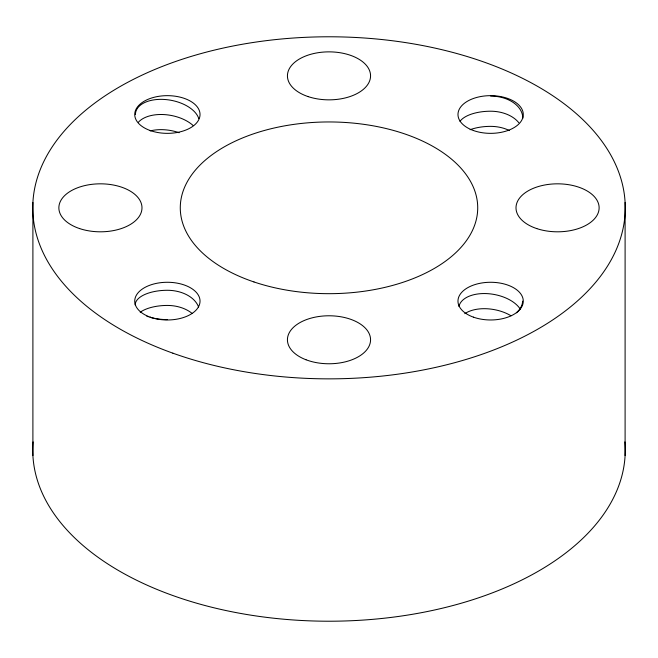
<?xml version="1.0" encoding="UTF-8"?>
<svg xmlns="http://www.w3.org/2000/svg" width="658" height="658" viewBox="0 0 658 658"><rect width="100%" height="100%" fill="white"/><g stroke="black" fill="none" stroke-linecap="round" stroke-linejoin="round"><path stroke-width="0.99" d="M625.1 202.442L625.1 455.558M32.9 202.442L32.9 455.558M624.894 441.888A296.248 171.039 0 0 1 329 621.218A296.248 171.039 0 0 1 33.106 441.888M135.425 114.541A32.283 18.449 10.1 0 1 164.385 99.457A32.283 18.449 10.1 0 1 198.749 118.547M138.484 122.141A32.283 18.449 10.1 0 1 193.213 125.604M150.263 130.901A32.283 18.449 10.1 0 1 179.141 132.727M167.379 319.607A32.283 14.665 0 0 1 150.147 317.312M148.469 316.802A32.283 14.665 0 0 1 146.874 316.235M135.186 304.942A32.283 14.665 0 0 1 167.379 290.277A32.283 22.224 0 0 1 198.56 306.982M192.169 313.496A32.283 22.224 0 0 0 167.379 305.435A32.283 14.665 0 0 0 140.212 312.229M464.787 313.685A32.283 18.449 10.1 0 1 510.986 315.758M458.93 306.439A32.283 18.449 10.1 0 1 486.632 293.6A32.283 18.449 10.1 0 1 520.313 309.194M522.575 301.158A32.283 18.449 -10.1 0 1 516.456 312.797M518.825 122.733A32.283 22.224 0 0 0 490.621 111.21A32.283 14.665 0 0 0 460.008 121.335M509.531 130.613A32.283 22.224 0 0 0 490.621 126.361A32.283 14.665 0 0 0 470.116 129.716M490.621 96.068A32.283 22.224 0 0 1 522.814 118.292M172.889 353.181A296.248 171.039 0 0 0 625.1 213.184A296.248 171.039 0 0 0 189.011 57.082A296.248 171.039 0 0 0 172.889 353.181M253.98 281.953A148.716 85.861 0 0 0 477.716 208.257A148.716 85.861 0 0 0 255.304 133.237A148.716 85.861 0 0 0 253.98 281.953M536.788 228.597A41.561 23.992 0 0 0 599.125 207.813A41.561 23.992 0 0 0 536.788 187.037A41.561 23.992 0 0 0 536.788 228.597M308.224 96.636A41.561 23.992 0 0 0 370.561 75.851A41.561 23.992 0 0 0 308.224 55.075A41.561 23.992 0 0 0 308.224 96.636M79.651 228.597A41.561 23.992 0 0 0 141.988 207.813A41.561 23.992 0 0 0 79.651 187.037A41.561 23.992 0 0 0 79.651 228.597M306.003 359.762A41.561 23.992 0 0 0 370.479 341.28A41.561 23.992 0 0 0 310.518 318.283A41.561 23.992 0 0 0 306.003 359.762M473.415 317.148A32.653 18.852 0 0 0 523.258 301.718A32.653 18.852 0 0 0 475.191 284.511A32.653 18.852 0 0 0 473.415 317.148M150.172 317.148A32.653 18.852 0 0 0 200.016 301.718A32.653 18.852 0 0 0 151.949 284.511A32.653 18.852 0 0 0 150.172 317.148M150.172 130.523A32.653 18.852 0 0 0 200.016 115.092A32.653 18.852 0 0 0 151.949 97.894A32.653 18.852 0 0 0 150.172 130.523M473.415 130.523A32.653 18.852 0 0 0 523.258 115.092A32.653 18.852 0 0 0 475.191 97.894A32.653 18.852 0 0 0 473.415 130.523"/></g></svg>
